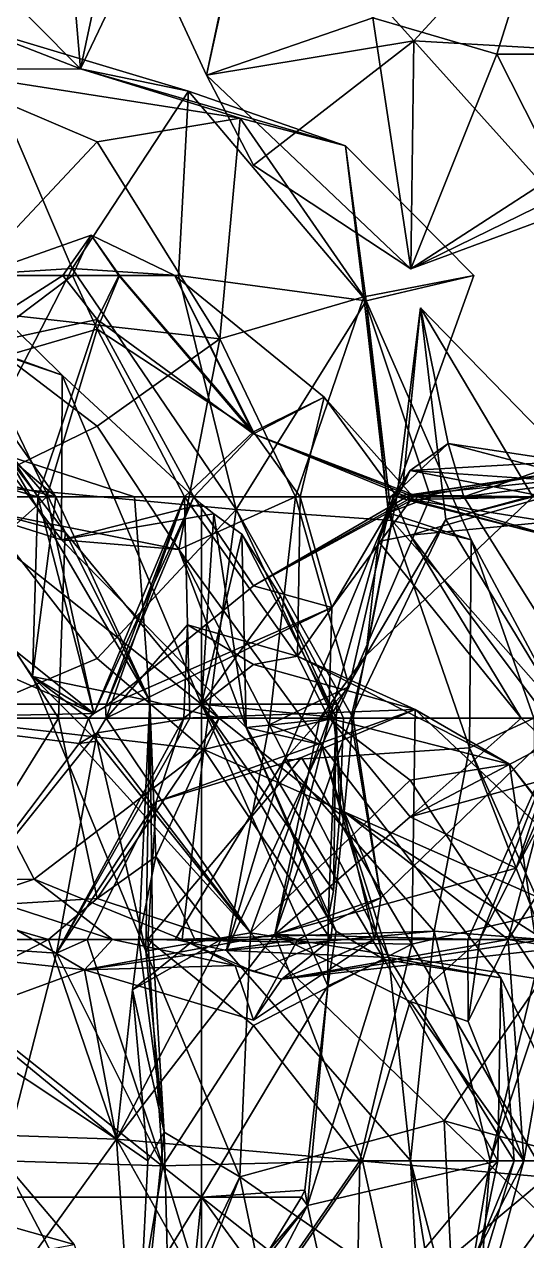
# Model space of a CAD drawing. Extents: x 290034 to 295698, y 4553723 to 4561693.
# Drawn here: x 293555.8 to 293596.2, y 4558472.9 to 4558570.8 of the extents above; entities that cross this region are included whole.
import ezdxf

# ---------------------------------------------------------------- set-up
doc = ezdxf.new("R2010")
doc.units = 0
doc.layers.add('Au_ppm_Pref_-_0_2', color=7, linetype='CONTINUOUS')

msp = doc.modelspace()

# ---------------------------------------------------------------- linework, layer by layer
at = {"layer": 'Au_ppm_Pref_-_0_2'}
for points in [[(293536.363, 4558586.257, 1900.649), (293551.201, 4558570.71, 1899.086), (293558.281, 4558590.446, 1901.675)], [(293560.264, 4558567.196, 1905.918), (293558.281, 4558590.446, 1901.675), (293551.201, 4558570.71, 1899.086)], [(293570.894, 4558589.487, 1907.194), (293558.281, 4558590.446, 1901.675), (293560.264, 4558567.196, 1905.918)], [(293560.264, 4558567.196, 1905.918), (293563.865, 4558584.087, 1912.298), (293570.894, 4558589.487, 1907.194)], [(293547.214, 4558588.122, 1916.916), (293563.865, 4558584.087, 1912.298), (293547.921, 4558567.183, 1911.553)], [(293570.421, 4558566.701, 1888.649), (293574.77, 4558586.607, 1884.065), (293561.449, 4558586.057, 1888.641)], [(293574.049, 4558583.941, 1895.537), (293570.421, 4558566.701, 1888.649), (293561.449, 4558586.057, 1888.641)], [(293574.77, 4558586.607, 1884.065), (293570.421, 4558566.701, 1888.649), (293583.787, 4558571.307, 1885.164)], [(293601.305, 4558584.949, 1894.983), (293587.081, 4558569.462, 1892.985), (293574.049, 4558583.941, 1895.537)], [(293587.081, 4558569.462, 1892.985), (293601.305, 4558584.949, 1894.983), (293605.707, 4558568.379, 1891.677)], [(293563.865, 4558584.087, 1912.298), (293549.005, 4558578.564, 1909.068), (293547.921, 4558567.183, 1911.553)], [(293549.005, 4558578.564, 1909.068), (293563.865, 4558584.087, 1912.298), (293560.264, 4558567.196, 1905.918)], [(293587.081, 4558569.462, 1892.985), (293570.421, 4558566.701, 1888.649), (293574.049, 4558583.941, 1895.537)], [(293598.657, 4558583.935, 1883.871), (293583.787, 4558571.307, 1885.164), (293593.78, 4558568.379, 1886.055)], [(293598.657, 4558583.935, 1883.871), (293593.78, 4558568.379, 1886.055), (293604.021, 4558568.379, 1886.528)], [(293547.921, 4558567.183, 1911.553), (293549.005, 4558578.564, 1909.068), (293560.264, 4558567.196, 1905.918)], [(293586.86, 4558551.115, 1888.705), (293583.787, 4558571.307, 1885.164), (293570.421, 4558566.701, 1888.649)], [(293586.86, 4558551.115, 1888.705), (293593.78, 4558568.379, 1886.055), (293583.787, 4558571.307, 1885.164)], [(293551.201, 4558570.71, 1899.086), (293544.968, 4558550.216, 1894.287), (293559.606, 4558551.125, 1897.947)], [(293560.264, 4558567.196, 1905.918), (293551.201, 4558570.71, 1899.086), (293568.96, 4558565.421, 1900.984)], [(293568.96, 4558565.421, 1900.984), (293551.201, 4558570.71, 1899.086), (293559.606, 4558551.125, 1897.947)], [(293587.081, 4558569.462, 1892.985), (293574.204, 4558559.459, 1891.679), (293570.421, 4558566.701, 1888.649)], [(293587.081, 4558569.462, 1892.985), (293586.86, 4558551.115, 1888.705), (293574.204, 4558559.459, 1891.679)], [(293587.081, 4558569.462, 1892.985), (293599.402, 4558555.743, 1892.917), (293586.86, 4558551.115, 1888.705)], [(293587.081, 4558569.462, 1892.985), (293605.707, 4558568.379, 1891.677), (293599.402, 4558555.743, 1892.917)], [(293586.86, 4558551.115, 1888.705), (293599.402, 4558557.248, 1884.995), (293593.78, 4558568.379, 1886.055)], [(293599.402, 4558557.248, 1884.995), (293604.021, 4558568.379, 1886.528), (293593.78, 4558568.379, 1886.055)], [(293573.128, 4558563.239, 1911.256), (293547.921, 4558567.183, 1911.553), (293560.264, 4558567.196, 1905.918)], [(293573.128, 4558563.239, 1911.256), (293561.605, 4558561.337, 1916.055), (293547.921, 4558567.183, 1911.553)], [(293547.921, 4558567.183, 1911.553), (293561.605, 4558561.337, 1916.055), (293549.087, 4558548.005, 1918.045)], [(293573.128, 4558563.239, 1911.256), (293560.264, 4558567.196, 1905.918), (293581.594, 4558561.012, 1906.523)], [(293560.264, 4558567.196, 1905.918), (293568.96, 4558565.421, 1900.984), (293581.594, 4558561.012, 1906.523)], [(293574.204, 4558559.459, 1891.679), (293586.86, 4558551.115, 1888.705), (293570.421, 4558566.701, 1888.649)], [(293568.96, 4558565.421, 1900.984), (293559.606, 4558551.125, 1897.947), (293568.16, 4558550.561, 1897.494)], [(293583.246, 4558548.542, 1900.831), (293568.96, 4558565.421, 1900.984), (293568.16, 4558550.561, 1897.494)], [(293581.594, 4558561.012, 1906.523), (293568.96, 4558565.421, 1900.984), (293583.246, 4558548.542, 1900.831)], [(293573.128, 4558563.239, 1911.256), (293571.483, 4558545.466, 1917.14), (293561.605, 4558561.337, 1916.055)], [(293573.128, 4558563.239, 1911.256), (293583.081, 4558548.839, 1911.801), (293571.483, 4558545.466, 1917.14)], [(293573.128, 4558563.239, 1911.256), (293581.594, 4558561.012, 1906.523), (293583.081, 4558548.839, 1911.801)], [(293561.605, 4558561.337, 1916.055), (293571.483, 4558545.466, 1917.14), (293549.087, 4558548.005, 1918.045)], [(293586.86, 4558551.115, 1888.705), (293599.402, 4558555.743, 1892.917), (293603.837, 4558562.107, 1888.705)], [(293586.86, 4558551.115, 1888.705), (293603.837, 4558562.107, 1888.705), (293599.402, 4558557.248, 1884.995)], [(293581.594, 4558561.012, 1906.523), (293591.916, 4558550.561, 1906.523), (293583.081, 4558548.839, 1911.801)], [(293591.916, 4558550.561, 1906.523), (293581.594, 4558561.012, 1906.523), (293583.246, 4558548.542, 1900.831)], [(293520, 4558555.745, 1935.267), (293553.235, 4558547.999, 1934.761), (293558.788, 4558542.539, 1935.059)], [(293558.788, 4558542.539, 1935.059), (293570, 4558516.06, 1937.079), (293520, 4558555.745, 1935.267)], [(293570, 4558516.06, 1937.079), (293520, 4558516.06, 1932.731), (293520, 4558555.745, 1935.267)], [(293551.923, 4558550.561, 1864.948), (293561.144, 4558553.822, 1864.908), (293558.866, 4558550.561, 1866.239)], [(293551.923, 4558550.561, 1864.948), (293559.629, 4558550.561, 1864.016), (293561.144, 4558553.822, 1864.908)], [(293563.35, 4558550.561, 1865.771), (293558.866, 4558550.561, 1866.239), (293561.144, 4558553.822, 1864.908)], [(293561.144, 4558553.822, 1864.908), (293559.629, 4558550.561, 1864.016), (293563.415, 4558550.561, 1864.095)], [(293563.35, 4558550.561, 1865.771), (293561.144, 4558553.822, 1864.908), (293567.871, 4558550.561, 1864.948)], [(293567.871, 4558550.561, 1864.948), (293561.144, 4558553.822, 1864.908), (293563.415, 4558550.561, 1864.095)], [(293550.67, 4558533.8, 1900.58), (293559.606, 4558551.125, 1897.947), (293544.968, 4558550.216, 1894.287)], [(293546.726, 4558533.233, 1888.858), (293549.087, 4558550.658, 1882.82), (293559.04, 4558529.903, 1882.766)], [(293551.923, 4558550.561, 1864.948), (293558.866, 4558550.561, 1866.239), (293549.005, 4558544.277, 1868.793)], [(293551.923, 4558550.561, 1864.948), (293549.005, 4558542.568, 1861.673), (293559.629, 4558550.561, 1864.016)], [(293561.605, 4558547.015, 1866.13), (293549.005, 4558544.277, 1868.793), (293558.866, 4558550.561, 1866.239)], [(293561.605, 4558546.248, 1863.51), (293559.629, 4558550.561, 1864.016), (293549.005, 4558542.568, 1861.673)], [(293549.087, 4558550.658, 1882.82), (293554.342, 4558536.09, 1878.227), (293559.04, 4558529.903, 1882.766)], [(293572.81, 4558531.735, 1899.264), (293559.606, 4558551.125, 1897.947), (293550.67, 4558533.8, 1900.58)], [(293561.605, 4558547.015, 1866.13), (293558.866, 4558550.561, 1866.239), (293563.35, 4558550.561, 1865.771)], [(293559.606, 4558551.125, 1897.947), (293572.81, 4558531.735, 1899.264), (293568.16, 4558550.561, 1897.494)], [(293563.415, 4558550.561, 1864.095), (293559.629, 4558550.561, 1864.016), (293561.605, 4558546.248, 1863.51)], [(293561.605, 4558547.015, 1866.13), (293563.35, 4558550.561, 1865.771), (293574.204, 4558537.823, 1866.641)], [(293574.204, 4558537.979, 1863.203), (293563.415, 4558550.561, 1864.095), (293561.605, 4558546.248, 1863.51)], [(293574.204, 4558537.823, 1866.641), (293563.35, 4558550.561, 1865.771), (293567.871, 4558550.561, 1864.948)], [(293567.871, 4558550.561, 1864.948), (293563.415, 4558550.561, 1864.095), (293574.204, 4558537.979, 1863.203)], [(293574.204, 4558537.823, 1866.641), (293567.871, 4558550.561, 1864.948), (293579.885, 4558540.777, 1864.948)], [(293567.871, 4558550.561, 1864.948), (293574.204, 4558537.979, 1863.203), (293579.885, 4558540.777, 1864.948)], [(293583.246, 4558548.542, 1900.831), (293568.16, 4558550.561, 1897.494), (293572.81, 4558531.735, 1899.264)], [(293591.916, 4558550.561, 1906.523), (293585.067, 4558531.467, 1906.055), (293583.081, 4558548.839, 1911.801)], [(293585.067, 4558531.467, 1906.055), (293591.916, 4558550.561, 1906.523), (293583.246, 4558548.542, 1900.831)], [(293558.295, 4558532.743, 1872.447), (293546.823, 4558549.126, 1871.675), (293543.852, 4558536.412, 1870.887)], [(293554.342, 4558536.09, 1878.227), (293546.823, 4558549.126, 1871.675), (293558.295, 4558532.743, 1872.447)], [(293577.58, 4558532.743, 1916.974), (293571.483, 4558545.466, 1917.14), (293583.081, 4558548.839, 1911.801)], [(293583.246, 4558548.542, 1900.831), (293572.81, 4558531.735, 1899.264), (293585.318, 4558530.835, 1895.98)], [(293577.58, 4558532.743, 1916.974), (293583.081, 4558548.839, 1911.801), (293588.43, 4558532.743, 1912.463)], [(293583.081, 4558548.839, 1911.801), (293585.067, 4558531.467, 1906.055), (293588.43, 4558532.743, 1912.463)], [(293583.246, 4558548.542, 1900.831), (293591.703, 4558529.29, 1900.584), (293585.067, 4558531.467, 1906.055)], [(293583.246, 4558548.542, 1900.831), (293585.318, 4558530.835, 1895.98), (293591.703, 4558529.29, 1900.584)], [(293553.235, 4558547.999, 1934.761), (293545.123, 4558547.458, 1931.398), (293558.788, 4558542.539, 1935.059)], [(293549.087, 4558548.005, 1918.045), (293561.605, 4558538.443, 1920.302), (293549.089, 4558532.321, 1924.284)], [(293549.087, 4558548.005, 1918.045), (293571.483, 4558545.466, 1917.14), (293561.605, 4558538.443, 1920.302)], [(293596.677, 4558532.743, 1888.705), (293585.726, 4558532.743, 1883.274), (293587.617, 4558547.97, 1888.226)], [(293585.726, 4558532.743, 1883.274), (293586.209, 4558533.583, 1882.766), (293587.617, 4558547.97, 1888.226)], [(293587.617, 4558547.97, 1888.226), (293586.209, 4558533.583, 1882.766), (293589.847, 4558537.048, 1882.766)], [(293589.667, 4558530.926, 1892.689), (293587.617, 4558547.97, 1888.226), (293601.133, 4558534.06, 1888.736)], [(293589.667, 4558530.926, 1892.689), (293596.677, 4558532.743, 1888.705), (293587.617, 4558547.97, 1888.226)], [(293589.847, 4558537.048, 1882.766), (293601.133, 4558534.06, 1888.736), (293587.617, 4558547.97, 1888.226)], [(293545.123, 4558547.458, 1931.398), (293558.747, 4558529.295, 1930.491), (293558.788, 4558542.539, 1935.059)], [(293549.089, 4558532.321, 1924.284), (293558.747, 4558529.295, 1930.491), (293545.123, 4558547.458, 1931.398)], [(293561.605, 4558547.015, 1866.13), (293556.835, 4558532.743, 1868.639), (293549.005, 4558544.277, 1868.793)], [(293561.605, 4558547.015, 1866.13), (293569.4, 4558532.743, 1867.213), (293556.835, 4558532.743, 1868.639)], [(293561.605, 4558547.015, 1866.13), (293574.204, 4558537.823, 1866.641), (293569.4, 4558532.743, 1867.213)], [(293561.605, 4558546.248, 1863.51), (293549.005, 4558542.568, 1861.673), (293557.553, 4558532.743, 1860.918)], [(293568.635, 4558532.743, 1862.323), (293561.605, 4558546.248, 1863.51), (293557.553, 4558532.743, 1860.918)], [(293574.204, 4558537.979, 1863.203), (293561.605, 4558546.248, 1863.51), (293568.635, 4558532.743, 1862.323)], [(293571.483, 4558545.466, 1917.14), (293568.191, 4558528.509, 1922.918), (293561.605, 4558538.443, 1920.302)], [(293577.58, 4558532.743, 1916.974), (293568.191, 4558528.509, 1922.918), (293571.483, 4558545.466, 1917.14)], [(293556.835, 4558532.743, 1868.639), (293543.852, 4558536.412, 1870.887), (293549.005, 4558544.277, 1868.793)], [(293549.005, 4558542.568, 1861.673), (293540.772, 4558532.743, 1861.067), (293557.553, 4558532.743, 1860.918)], [(293558.747, 4558529.295, 1930.491), (293570, 4558532.159, 1935.601), (293558.788, 4558542.539, 1935.059)], [(293570, 4558532.159, 1935.601), (293570, 4558516.06, 1937.079), (293558.788, 4558542.539, 1935.059)], [(293586.803, 4558533.008, 1870.799), (293574.204, 4558537.823, 1866.641), (293579.885, 4558540.777, 1864.948)], [(293579.885, 4558540.777, 1864.948), (293574.204, 4558537.979, 1863.203), (293577.941, 4558532.743, 1863.186)], [(293585.76, 4558532.743, 1864.948), (293579.885, 4558540.777, 1864.948), (293577.941, 4558532.743, 1863.186)], [(293585.76, 4558532.743, 1864.948), (293586.803, 4558533.008, 1870.799), (293579.885, 4558540.777, 1864.948)], [(293568.191, 4558528.509, 1922.918), (293549.089, 4558532.321, 1924.284), (293561.605, 4558538.443, 1920.302)], [(293574.204, 4558537.979, 1863.203), (293568.635, 4558532.743, 1862.323), (293577.941, 4558532.743, 1863.186)], [(293586.521, 4558532.743, 1870.887), (293569.4, 4558532.743, 1867.213), (293574.204, 4558537.823, 1866.641)], [(293586.803, 4558533.008, 1870.799), (293586.711, 4558532.873, 1870.887), (293574.204, 4558537.823, 1866.641)], [(293586.521, 4558532.743, 1870.887), (293574.204, 4558537.823, 1866.641), (293586.711, 4558532.873, 1870.887)], [(293589.847, 4558537.048, 1882.766), (293586.209, 4558533.583, 1882.766), (293586.803, 4558534.861, 1882.06)], [(293599.402, 4558535.602, 1877.78), (293589.847, 4558537.048, 1882.766), (293586.803, 4558534.861, 1882.06)], [(293591.119, 4558532.743, 1882.766), (293601.133, 4558534.06, 1888.736), (293589.847, 4558537.048, 1882.766)], [(293599.402, 4558535.602, 1877.78), (293591.119, 4558532.743, 1882.766), (293589.847, 4558537.048, 1882.766)], [(293558.295, 4558532.743, 1872.447), (293543.852, 4558536.412, 1870.887), (293556.417, 4558518.294, 1870.887)], [(293543.852, 4558536.412, 1870.887), (293556.835, 4558532.743, 1868.639), (293556.417, 4558518.294, 1870.887)], [(293559.04, 4558529.903, 1882.766), (293554.342, 4558536.09, 1878.227), (293565.845, 4558516.33, 1876.65)], [(293554.342, 4558536.09, 1878.227), (293564.609, 4558532.743, 1876.827), (293565.845, 4558516.33, 1876.65)], [(293564.609, 4558532.743, 1876.827), (293554.342, 4558536.09, 1878.227), (293558.295, 4558532.743, 1872.447)], [(293597.68, 4558532.743, 1876.827), (293586.803, 4558534.861, 1882.06), (293585.43, 4558532.743, 1882.119)], [(293586.209, 4558533.583, 1882.766), (293585.43, 4558532.743, 1882.119), (293586.803, 4558534.861, 1882.06)], [(293599.402, 4558535.602, 1877.78), (293586.803, 4558534.861, 1882.06), (293598.459, 4558534.077, 1876.827)], [(293597.68, 4558532.743, 1876.827), (293598.459, 4558534.077, 1876.827), (293586.803, 4558534.861, 1882.06)], [(293599.402, 4558535.602, 1877.78), (293600.792, 4558532.743, 1877.482), (293591.119, 4558532.743, 1882.766)], [(293586.803, 4558532.871, 1870.93), (293586.95, 4558532.951, 1870.887), (293599.402, 4558534.816, 1876.136)], [(293586.803, 4558532.871, 1870.93), (293599.402, 4558534.816, 1876.136), (293598.459, 4558534.077, 1876.827)], [(293586.803, 4558532.871, 1870.93), (293598.459, 4558534.077, 1876.827), (293597.68, 4558532.743, 1876.827)], [(293587.421, 4558532.743, 1870.887), (293599.402, 4558534.816, 1876.136), (293586.95, 4558532.951, 1870.887)], [(293587.421, 4558532.743, 1870.887), (293602.163, 4558532.743, 1875.525), (293599.402, 4558534.816, 1876.136)], [(293599.381, 4558514.929, 1894.638), (293589.667, 4558530.926, 1892.689), (293601.133, 4558534.06, 1888.736)], [(293600.94, 4558517.099, 1882.766), (293601.133, 4558534.06, 1888.736), (293591.119, 4558532.743, 1882.766)], [(293536.855, 4558514.925, 1888.705), (293546.726, 4558533.233, 1888.858), (293558.498, 4558514.925, 1887.241)], [(293558.498, 4558514.925, 1887.241), (293546.726, 4558533.233, 1888.858), (293559.04, 4558529.903, 1882.766)], [(293549.876, 4558514.781, 1907.304), (293561.605, 4558519.735, 1902.187), (293550.67, 4558533.8, 1900.58)], [(293550.67, 4558533.8, 1900.58), (293561.605, 4558519.735, 1902.187), (293572.81, 4558531.735, 1899.264)], [(293585.726, 4558532.743, 1883.274), (293585.219, 4558532.743, 1882.766), (293586.209, 4558533.583, 1882.766)], [(293585.219, 4558532.743, 1882.766), (293585.43, 4558532.743, 1882.119), (293586.209, 4558533.583, 1882.766)], [(293585.76, 4558532.743, 1864.948), (293586.996, 4558532.743, 1870.796), (293586.803, 4558533.008, 1870.799)], [(293586.95, 4558532.951, 1870.887), (293586.711, 4558532.873, 1870.887), (293586.803, 4558533.008, 1870.799)], [(293586.711, 4558532.873, 1870.887), (293586.95, 4558532.951, 1870.887), (293586.803, 4558532.871, 1870.93)], [(293586.996, 4558532.743, 1870.796), (293586.95, 4558532.951, 1870.887), (293586.803, 4558533.008, 1870.799)], [(293586.996, 4558532.743, 1870.796), (293587.421, 4558532.743, 1870.887), (293586.95, 4558532.951, 1870.887)], [(293557.553, 4558532.743, 1860.918), (293540.772, 4558532.743, 1861.067), (293549.005, 4558525.167, 1862.423)], [(293561.343, 4558515.295, 1864.948), (293557.553, 4558532.743, 1860.918), (293549.005, 4558525.167, 1862.423)], [(293568.191, 4558528.509, 1922.918), (293558.747, 4558529.295, 1930.491), (293549.089, 4558532.321, 1924.284)], [(293565.845, 4558516.33, 1876.65), (293558.295, 4558532.743, 1872.447), (293556.417, 4558518.294, 1870.887)], [(293556.417, 4558518.294, 1870.887), (293556.835, 4558532.743, 1868.639), (293561.343, 4558515.295, 1864.948)], [(293569.4, 4558532.743, 1867.213), (293561.343, 4558515.295, 1864.948), (293556.835, 4558532.743, 1868.639)], [(293568.635, 4558532.743, 1862.323), (293557.553, 4558532.743, 1860.918), (293561.343, 4558515.295, 1864.948)], [(293558.295, 4558532.743, 1872.447), (293565.845, 4558516.33, 1876.65), (293564.609, 4558532.743, 1876.827)], [(293558.747, 4558529.295, 1930.491), (293571.01, 4558531.374, 1935.702), (293570, 4558532.159, 1935.601)], [(293569.4, 4558532.743, 1867.213), (293562.279, 4558515.878, 1864.948), (293561.343, 4558515.295, 1864.948)], [(293568.635, 4558532.743, 1862.323), (293561.343, 4558515.295, 1864.948), (293562.279, 4558515.878, 1864.948)], [(293574.204, 4558525.572, 1867.338), (293562.279, 4558515.878, 1864.948), (293569.4, 4558532.743, 1867.213)], [(293568.635, 4558532.743, 1862.323), (293562.279, 4558515.878, 1864.948), (293562.331, 4558514.925, 1864.606)], [(293568.635, 4558532.743, 1862.323), (293562.331, 4558514.925, 1864.606), (293568.88, 4558522.455, 1859.009)], [(293577.58, 4558532.743, 1916.974), (293575.465, 4558514.383, 1918.277), (293568.191, 4558528.509, 1922.918)], [(293568.635, 4558532.743, 1862.323), (293568.88, 4558522.455, 1859.009), (293577.736, 4558519.921, 1859.009)], [(293568.635, 4558532.743, 1862.323), (293577.736, 4558519.921, 1859.009), (293577.941, 4558532.743, 1863.186)], [(293586.521, 4558532.743, 1870.887), (293574.204, 4558525.572, 1867.338), (293569.4, 4558532.743, 1867.213)], [(293570, 4558516.06, 1937.079), (293570, 4558532.159, 1935.601), (293571.01, 4558531.374, 1935.702)], [(293586.521, 4558532.743, 1870.887), (293586.649, 4558532.525, 1870.887), (293574.204, 4558525.572, 1867.338)], [(293586.803, 4558532.422, 1870.78), (293574.204, 4558525.572, 1867.338), (293586.649, 4558532.525, 1870.887)], [(293586.803, 4558532.422, 1870.78), (293580.499, 4558523.841, 1864.948), (293574.204, 4558525.572, 1867.338)], [(293577.58, 4558532.743, 1916.974), (293581.901, 4558517.485, 1912.463), (293575.465, 4558514.383, 1918.277)], [(293577.58, 4558532.743, 1916.974), (293588.43, 4558532.743, 1912.463), (293581.901, 4558517.485, 1912.463)], [(293580.499, 4558523.841, 1864.948), (293577.941, 4558532.743, 1863.186), (293577.736, 4558519.921, 1859.009)], [(293585.76, 4558532.743, 1864.948), (293577.941, 4558532.743, 1863.186), (293580.499, 4558523.841, 1864.948)], [(293585.76, 4558532.743, 1864.948), (293580.499, 4558523.841, 1864.948), (293586.803, 4558532.422, 1870.78)], [(293585.067, 4558531.467, 1906.055), (293581.901, 4558517.485, 1912.463), (293588.43, 4558532.743, 1912.463)], [(293589.667, 4558530.926, 1892.689), (293583.239, 4558519.965, 1888.705), (293596.677, 4558532.743, 1888.705)], [(293583.239, 4558519.965, 1888.705), (293584.261, 4558529.148, 1882.766), (293585.726, 4558532.743, 1883.274)], [(293583.239, 4558519.965, 1888.705), (293585.726, 4558532.743, 1883.274), (293596.677, 4558532.743, 1888.705)], [(293586.803, 4558529.651, 1881.735), (293585.43, 4558532.743, 1882.119), (293584.261, 4558529.148, 1882.766)], [(293584.261, 4558529.148, 1882.766), (293585.219, 4558532.743, 1882.766), (293585.726, 4558532.743, 1883.274)], [(293584.261, 4558529.148, 1882.766), (293585.43, 4558532.743, 1882.119), (293585.219, 4558532.743, 1882.766)], [(293586.803, 4558529.651, 1881.735), (293597.68, 4558532.743, 1876.827), (293585.43, 4558532.743, 1882.119)], [(293585.76, 4558532.743, 1864.948), (293586.803, 4558532.422, 1870.78), (293586.996, 4558532.743, 1870.796)], [(293586.521, 4558532.743, 1870.887), (293586.711, 4558532.873, 1870.887), (293586.721, 4558532.743, 1870.926)], [(293586.649, 4558532.525, 1870.887), (293586.521, 4558532.743, 1870.887), (293586.721, 4558532.743, 1870.926)], [(293586.803, 4558532.544, 1870.954), (293586.649, 4558532.525, 1870.887), (293586.721, 4558532.743, 1870.926)], [(293586.803, 4558532.544, 1870.954), (293587.073, 4558532.361, 1870.887), (293586.649, 4558532.525, 1870.887)], [(293586.649, 4558532.525, 1870.887), (293587.073, 4558532.361, 1870.887), (293586.803, 4558532.422, 1870.78)], [(293586.711, 4558532.873, 1870.887), (293586.803, 4558532.871, 1870.93), (293586.721, 4558532.743, 1870.926)], [(293586.803, 4558532.871, 1870.93), (293597.68, 4558532.743, 1876.827), (293586.721, 4558532.743, 1870.926)], [(293586.803, 4558532.544, 1870.954), (293586.721, 4558532.743, 1870.926), (293597.68, 4558532.743, 1876.827)], [(293586.803, 4558529.651, 1881.735), (293597.993, 4558530.75, 1876.827), (293597.68, 4558532.743, 1876.827)], [(293586.803, 4558532.544, 1870.954), (293597.68, 4558532.743, 1876.827), (293597.993, 4558530.75, 1876.827)], [(293586.996, 4558532.743, 1870.796), (293586.803, 4558532.422, 1870.78), (293587.073, 4558532.361, 1870.887)], [(293586.803, 4558532.544, 1870.954), (293597.993, 4558530.75, 1876.827), (293599.402, 4558529.242, 1875.66)], [(293586.803, 4558532.544, 1870.954), (293599.402, 4558529.242, 1875.66), (293587.073, 4558532.361, 1870.887)], [(293586.996, 4558532.743, 1870.796), (293587.073, 4558532.361, 1870.887), (293587.421, 4558532.743, 1870.887)], [(293587.421, 4558532.743, 1870.887), (293587.073, 4558532.361, 1870.887), (293599.402, 4558529.242, 1875.66)], [(293587.421, 4558532.743, 1870.887), (293599.402, 4558529.242, 1875.66), (293602.163, 4558532.743, 1875.525)], [(293600.94, 4558517.099, 1882.766), (293591.119, 4558532.743, 1882.766), (293600.792, 4558532.743, 1877.482)], [(293573.603, 4558514.182, 1930.334), (293571.01, 4558531.374, 1935.702), (293558.747, 4558529.295, 1930.491)], [(293561.605, 4558519.735, 1902.187), (293570.201, 4558512.408, 1905.198), (293572.81, 4558531.735, 1899.264)], [(293570, 4558516.06, 1937.079), (293571.01, 4558531.374, 1935.702), (293573.243, 4558529.745, 1935.914)], [(293580.638, 4558514.925, 1900.584), (293572.81, 4558531.735, 1899.264), (293570.201, 4558512.408, 1905.198)], [(293573.603, 4558514.182, 1930.334), (293573.243, 4558529.745, 1935.914), (293571.01, 4558531.374, 1935.702)], [(293572.81, 4558531.735, 1899.264), (293582.212, 4558514.925, 1898.42), (293585.318, 4558530.835, 1895.98)], [(293580.638, 4558514.925, 1900.584), (293582.212, 4558514.925, 1898.42), (293572.81, 4558531.735, 1899.264)], [(293585.067, 4558531.467, 1906.055), (293576.652, 4558511.541, 1908.805), (293581.901, 4558517.485, 1912.463)], [(293585.067, 4558531.467, 1906.055), (293591.58, 4558512.532, 1905.558), (293576.652, 4558511.541, 1908.805)], [(293583.239, 4558519.965, 1888.705), (293589.667, 4558530.926, 1892.689), (293582.032, 4558514.925, 1890.954)], [(293599.381, 4558514.929, 1894.638), (293582.032, 4558514.925, 1890.954), (293589.667, 4558530.926, 1892.689)], [(293591.703, 4558529.29, 1900.584), (293591.58, 4558512.532, 1905.558), (293585.067, 4558531.467, 1906.055)], [(293585.318, 4558530.835, 1895.98), (293582.212, 4558514.925, 1898.42), (293599.381, 4558514.929, 1894.638)], [(293591.703, 4558529.29, 1900.584), (293585.318, 4558530.835, 1895.98), (293599.381, 4558514.929, 1894.638)], [(293597.993, 4558530.75, 1876.827), (293586.803, 4558529.651, 1881.735), (293597.843, 4558514.925, 1882.031)], [(293558.498, 4558514.925, 1887.241), (293559.04, 4558529.903, 1882.766), (293571.42, 4558514.925, 1882.766)], [(293573.603, 4558514.182, 1930.334), (293558.747, 4558529.295, 1930.491), (293568.191, 4558528.509, 1922.918)], [(293571.42, 4558514.925, 1882.766), (293559.04, 4558529.903, 1882.766), (293565.845, 4558516.33, 1876.65)], [(293570, 4558516.06, 1937.079), (293573.243, 4558529.745, 1935.914), (293576.369, 4558524.756, 1936.46)], [(293576.369, 4558524.756, 1936.46), (293573.243, 4558529.745, 1935.914), (293580.831, 4558514.925, 1936.22)], [(293573.243, 4558529.745, 1935.914), (293573.603, 4558514.182, 1930.334), (293580.831, 4558514.925, 1936.22)], [(293583.239, 4558519.965, 1888.705), (293580.3, 4558514.925, 1885.64), (293584.261, 4558529.148, 1882.766)], [(293580.3, 4558514.925, 1885.64), (293595.741, 4558514.925, 1882.766), (293584.261, 4558529.148, 1882.766)], [(293586.803, 4558529.651, 1881.735), (293584.261, 4558529.148, 1882.766), (293595.741, 4558514.925, 1882.766)], [(293586.803, 4558529.651, 1881.735), (293595.741, 4558514.925, 1882.766), (293597.843, 4558514.925, 1882.031)], [(293591.703, 4558529.29, 1900.584), (293596.748, 4558514.925, 1900.584), (293591.58, 4558512.532, 1905.558)], [(293596.748, 4558514.925, 1900.584), (293591.703, 4558529.29, 1900.584), (293599.381, 4558514.929, 1894.638)], [(293573.603, 4558514.182, 1930.334), (293568.191, 4558528.509, 1922.918), (293579.672, 4558512.773, 1924.341)], [(293568.191, 4558528.509, 1922.918), (293575.465, 4558514.383, 1918.277), (293579.672, 4558512.773, 1924.341)], [(293561.343, 4558515.295, 1864.948), (293549.005, 4558525.167, 1862.423), (293542.559, 4558523.627, 1864.948)], [(293574.204, 4558525.572, 1867.338), (293580.499, 4558523.841, 1864.948), (293562.279, 4558515.878, 1864.948)], [(293580.927, 4558516.06, 1937.387), (293570, 4558516.06, 1937.079), (293576.369, 4558524.756, 1936.46)], [(293576.369, 4558524.756, 1936.46), (293580.831, 4558514.925, 1936.22), (293580.927, 4558516.06, 1937.387)], [(293543.6, 4558514.925, 1870.057), (293561.343, 4558515.295, 1864.948), (293542.559, 4558523.627, 1864.948)], [(293580.499, 4558523.841, 1864.948), (293562.331, 4558514.925, 1864.606), (293562.279, 4558515.878, 1864.948)], [(293580.499, 4558523.841, 1864.948), (293580.25, 4558514.925, 1861.859), (293562.331, 4558514.925, 1864.606)], [(293580.499, 4558523.841, 1864.948), (293577.736, 4558519.921, 1859.009), (293580.25, 4558514.925, 1861.859)], [(293562.331, 4558514.925, 1864.606), (293569.059, 4558514.925, 1859.009), (293568.88, 4558522.455, 1859.009)], [(293568.88, 4558522.455, 1859.009), (293569.059, 4558514.925, 1859.009), (293568.59, 4558514.925, 1856.362)], [(293568.88, 4558522.455, 1859.009), (293568.59, 4558514.925, 1856.362), (293574.204, 4558519.239, 1857.571)], [(293577.736, 4558519.921, 1859.009), (293568.88, 4558522.455, 1859.009), (293574.204, 4558519.239, 1857.571)], [(293561.605, 4558519.735, 1902.187), (293549.876, 4558514.781, 1907.304), (293570.201, 4558512.408, 1905.198)], [(293568.59, 4558514.925, 1856.362), (293587.206, 4558515.627, 1853.178), (293574.204, 4558519.239, 1857.571)], [(293574.204, 4558519.239, 1857.571), (293587.206, 4558515.627, 1853.178), (293577.736, 4558519.921, 1859.009)], [(293577.736, 4558519.921, 1859.009), (293587.206, 4558515.627, 1853.178), (293594.797, 4558511.237, 1858.212)], [(293580.25, 4558514.925, 1861.859), (293577.736, 4558519.921, 1859.009), (293594.797, 4558511.237, 1858.212)], [(293579.542, 4558514.925, 1888.705), (293583.239, 4558519.965, 1888.705), (293582.032, 4558514.925, 1890.954)], [(293583.239, 4558519.965, 1888.705), (293579.542, 4558514.925, 1888.705), (293580.3, 4558514.925, 1885.64)], [(293565.845, 4558516.33, 1876.65), (293556.417, 4558518.294, 1870.887), (293565.542, 4558496.172, 1871.153)], [(293556.417, 4558518.294, 1870.887), (293560.922, 4558514.925, 1865.27), (293561.605, 4558513.078, 1865.564)], [(293556.417, 4558518.294, 1870.887), (293561.605, 4558513.078, 1865.564), (293565.542, 4558496.172, 1871.153)], [(293556.417, 4558518.294, 1870.887), (293561.343, 4558515.295, 1864.948), (293560.922, 4558514.925, 1865.27)], [(293572.011, 4558496.228, 1912.708), (293575.465, 4558514.383, 1918.277), (293581.901, 4558517.485, 1912.463)], [(293581.901, 4558517.485, 1912.463), (293576.652, 4558511.541, 1908.805), (293572.011, 4558496.228, 1912.708)], [(293566.329, 4558503.789, 1882.766), (293565.845, 4558516.33, 1876.65), (293564.955, 4558497.107, 1881.187)], [(293564.955, 4558497.107, 1881.187), (293565.845, 4558516.33, 1876.65), (293566.074, 4558497.107, 1876.827)], [(293565.845, 4558516.33, 1876.65), (293565.542, 4558496.172, 1871.153), (293566.074, 4558497.107, 1876.827)], [(293571.42, 4558514.925, 1882.766), (293565.845, 4558516.33, 1876.65), (293566.329, 4558503.789, 1882.766)], [(293520, 4558516.06, 1932.731), (293570, 4558516.06, 1937.079), (293570, 4558476.375, 1932.236)], [(293570, 4558476.375, 1932.236), (293520, 4558476.375, 1928.938), (293520, 4558516.06, 1932.731)], [(293543.6, 4558514.925, 1870.057), (293560.922, 4558514.925, 1865.27), (293561.343, 4558515.295, 1864.948)], [(293587.206, 4558515.627, 1853.178), (293568.59, 4558514.925, 1856.362), (293566.361, 4558508.199, 1853.069)], [(293578.056, 4558511.756, 1848.35), (293587.206, 4558515.627, 1853.178), (293566.361, 4558508.199, 1853.069)], [(293580.212, 4558498.797, 1935.908), (293570, 4558516.06, 1937.079), (293580.627, 4558501.039, 1936.22)], [(293580.627, 4558501.039, 1936.22), (293570, 4558516.06, 1937.079), (293581.148, 4558507.212, 1937.021)], [(293580.164, 4558493.373, 1935.242), (293570, 4558516.06, 1937.079), (293580.212, 4558498.797, 1935.908)], [(293580.164, 4558493.373, 1935.242), (293570, 4558476.375, 1932.236), (293570, 4558516.06, 1937.079)], [(293581.439, 4558514.925, 1937.353), (293581.148, 4558507.212, 1937.021), (293570, 4558516.06, 1937.079)], [(293570, 4558516.06, 1937.079), (293580.927, 4558516.06, 1937.387), (293581.439, 4558514.925, 1937.353)], [(293586.921, 4558496.739, 1846.915), (293587.206, 4558515.627, 1853.178), (293578.056, 4558511.756, 1848.35)], [(293580.927, 4558516.06, 1937.387), (293580.831, 4558514.925, 1936.22), (293581.439, 4558514.925, 1937.353)], [(293587.206, 4558515.627, 1853.178), (293586.921, 4558496.739, 1846.915), (293603.274, 4558500.495, 1851.968)], [(293594.797, 4558511.237, 1858.212), (293587.206, 4558515.627, 1853.178), (293603.274, 4558500.495, 1851.968)], [(293536.855, 4558514.925, 1888.705), (293558.498, 4558514.925, 1887.241), (293549.005, 4558499.635, 1887.863)], [(293538.042, 4558495.769, 1907.211), (293556.546, 4558501.961, 1905.837), (293549.876, 4558514.781, 1907.304)], [(293560.171, 4558512.897, 1864.948), (293560.922, 4558514.925, 1865.27), (293543.6, 4558514.925, 1870.057)], [(293560.171, 4558512.897, 1864.948), (293543.6, 4558514.925, 1870.057), (293547.993, 4558496.721, 1864.019)], [(293561.605, 4558500.412, 1883.868), (293549.005, 4558499.635, 1887.863), (293558.498, 4558514.925, 1887.241)], [(293549.876, 4558514.781, 1907.304), (293556.546, 4558501.961, 1905.837), (293570.201, 4558512.408, 1905.198)], [(293561.605, 4558513.751, 1864.557), (293558.356, 4558496.024, 1857.817), (293569.059, 4558514.925, 1859.009)], [(293568.59, 4558514.925, 1856.362), (293569.059, 4558514.925, 1859.009), (293558.356, 4558496.024, 1857.817)], [(293568.59, 4558514.925, 1856.362), (293558.356, 4558496.024, 1857.817), (293566.361, 4558508.199, 1853.069)], [(293561.605, 4558500.412, 1883.868), (293558.498, 4558514.925, 1887.241), (293571.42, 4558514.925, 1882.766)], [(293560.171, 4558512.897, 1864.948), (293561.605, 4558513.078, 1865.564), (293560.922, 4558514.925, 1865.27)], [(293561.605, 4558500.412, 1883.868), (293571.42, 4558514.925, 1882.766), (293566.329, 4558503.789, 1882.766)], [(293573.952, 4558497.65, 1864.983), (293561.605, 4558513.751, 1864.557), (293562.331, 4558514.925, 1864.606)], [(293561.605, 4558513.751, 1864.557), (293569.059, 4558514.925, 1859.009), (293562.331, 4558514.925, 1864.606)], [(293580.25, 4558514.925, 1861.859), (293573.952, 4558497.65, 1864.983), (293562.331, 4558514.925, 1864.606)], [(293581.483, 4558507.401, 1900.584), (293580.638, 4558514.925, 1900.584), (293570.201, 4558512.408, 1905.198)], [(293585.09, 4558495.654, 1918.791), (293575.465, 4558514.383, 1918.277), (293572.011, 4558496.228, 1912.708)], [(293573.603, 4558514.182, 1930.334), (293580.212, 4558498.797, 1935.908), (293580.831, 4558514.925, 1936.22)], [(293573.952, 4558497.65, 1864.983), (293580.25, 4558514.925, 1861.859), (293586.803, 4558509.952, 1863.29)], [(293585.09, 4558495.654, 1918.791), (293579.672, 4558512.773, 1924.341), (293575.465, 4558514.383, 1918.277)], [(293575.908, 4558497.502, 1889.377), (293579.542, 4558514.925, 1888.705), (293582.032, 4558514.925, 1890.954)], [(293575.908, 4558497.502, 1889.377), (293582.032, 4558514.925, 1890.954), (293584.428, 4558500.466, 1894.645)], [(293579.542, 4558514.925, 1888.705), (293575.908, 4558497.502, 1889.377), (293580.3, 4558514.925, 1885.64)], [(293575.908, 4558497.502, 1889.377), (293586.803, 4558506.974, 1886.055), (293580.3, 4558514.925, 1885.64)], [(293580.212, 4558498.797, 1935.908), (293580.627, 4558501.039, 1936.22), (293580.831, 4558514.925, 1936.22)], [(293586.803, 4558509.952, 1863.29), (293580.25, 4558514.925, 1861.859), (293594.797, 4558511.237, 1858.212)], [(293586.803, 4558506.974, 1886.055), (293595.741, 4558514.925, 1882.766), (293580.3, 4558514.925, 1885.64)], [(293580.831, 4558514.925, 1936.22), (293580.627, 4558501.039, 1936.22), (293581.148, 4558507.212, 1937.021)], [(293580.638, 4558514.925, 1900.584), (293581.483, 4558507.401, 1900.584), (293582.212, 4558514.925, 1898.42)], [(293581.439, 4558514.925, 1937.353), (293580.831, 4558514.925, 1936.22), (293581.148, 4558507.212, 1937.021)], [(293581.483, 4558507.401, 1900.584), (293584.428, 4558500.466, 1894.645), (293582.212, 4558514.925, 1898.42)], [(293584.428, 4558500.466, 1894.645), (293582.032, 4558514.925, 1890.954), (293599.381, 4558514.929, 1894.638)], [(293599.381, 4558514.929, 1894.638), (293582.212, 4558514.925, 1898.42), (293584.428, 4558500.466, 1894.645)], [(293586.803, 4558506.974, 1886.055), (293597.968, 4558512.897, 1882.766), (293595.741, 4558514.925, 1882.766)], [(293594.69, 4558497.107, 1898.363), (293599.381, 4558514.929, 1894.638), (293591.425, 4558497.107, 1894.645)], [(293599.381, 4558514.929, 1894.638), (293592.396, 4558497.107, 1892.008), (293591.425, 4558497.107, 1894.645)], [(293596.748, 4558514.925, 1900.584), (293596.946, 4558500.58, 1900.584), (293591.58, 4558512.532, 1905.558)], [(293599.381, 4558514.929, 1894.638), (293595.33, 4558502.866, 1888.705), (293592.396, 4558497.107, 1892.008)], [(293594.69, 4558497.107, 1898.363), (293596.946, 4558500.58, 1900.584), (293599.381, 4558514.929, 1894.638)], [(293600.605, 4558514.925, 1888.705), (293595.33, 4558502.866, 1888.705), (293599.381, 4558514.929, 1894.638)], [(293600.605, 4558514.925, 1888.705), (293599.402, 4558510.467, 1884.252), (293595.33, 4558502.866, 1888.705)], [(293597.843, 4558514.925, 1882.031), (293595.741, 4558514.925, 1882.766), (293597.968, 4558512.897, 1882.766)], [(293547.993, 4558496.721, 1864.019), (293558.356, 4558496.024, 1857.817), (293561.605, 4558513.751, 1864.557)], [(293547.993, 4558496.721, 1864.019), (293561.605, 4558513.751, 1864.557), (293560.171, 4558512.897, 1864.948)], [(293560.171, 4558512.897, 1864.948), (293561.605, 4558513.751, 1864.557), (293573.952, 4558497.65, 1864.983)], [(293580.212, 4558498.797, 1935.908), (293573.603, 4558514.182, 1930.334), (293580.846, 4558497.782, 1935.842)], [(293580.846, 4558497.782, 1935.842), (293573.603, 4558514.182, 1930.334), (293584.706, 4558495.511, 1930.332)], [(293573.603, 4558514.182, 1930.334), (293579.672, 4558512.773, 1924.341), (293584.706, 4558495.511, 1930.332)], [(293568.467, 4558497.107, 1903.288), (293570.201, 4558512.408, 1905.198), (293556.546, 4558501.961, 1905.837)], [(293560.171, 4558512.897, 1864.948), (293573.952, 4558497.65, 1864.983), (293561.605, 4558513.078, 1865.564)], [(293565.542, 4558496.172, 1871.153), (293561.605, 4558513.078, 1865.564), (293573.952, 4558497.65, 1864.983)], [(293570.201, 4558512.408, 1905.198), (293568.467, 4558497.107, 1903.288), (293580.409, 4558497.107, 1903.509)], [(293581.483, 4558507.401, 1900.584), (293570.201, 4558512.408, 1905.198), (293580.409, 4558497.107, 1903.509)], [(293588.733, 4558497.784, 1908.019), (293576.652, 4558511.541, 1908.805), (293591.58, 4558512.532, 1905.558)], [(293585.09, 4558495.654, 1918.791), (293594.085, 4558494.017, 1924.341), (293579.672, 4558512.773, 1924.341)], [(293584.706, 4558495.511, 1930.332), (293579.672, 4558512.773, 1924.341), (293594.085, 4558494.017, 1924.341)], [(293586.803, 4558506.974, 1886.055), (293599.402, 4558510.467, 1884.252), (293597.968, 4558512.897, 1882.766)], [(293588.733, 4558497.784, 1908.019), (293591.58, 4558512.532, 1905.558), (293597.556, 4558497.107, 1901.454)], [(293591.58, 4558512.532, 1905.558), (293596.946, 4558500.58, 1900.584), (293597.556, 4558497.107, 1901.454)], [(293565.686, 4558497.107, 1849.054), (293586.921, 4558496.739, 1846.915), (293578.056, 4558511.756, 1848.35)], [(293566.361, 4558508.199, 1853.069), (293565.686, 4558497.107, 1849.054), (293578.056, 4558511.756, 1848.35)], [(293572.011, 4558496.228, 1912.708), (293576.652, 4558511.541, 1908.805), (293567.891, 4558497.107, 1909.487)], [(293576.652, 4558511.541, 1908.805), (293588.733, 4558497.784, 1908.019), (293567.891, 4558497.107, 1909.487)], [(293586.803, 4558509.952, 1863.29), (293594.797, 4558511.237, 1858.212), (293597.364, 4558493.888, 1864.139)], [(293586.803, 4558506.974, 1886.055), (293595.33, 4558502.866, 1888.705), (293599.402, 4558510.467, 1884.252)], [(293594.797, 4558511.237, 1858.212), (293607.008, 4558495.318, 1858.173), (293597.364, 4558493.888, 1864.139)], [(293594.797, 4558511.237, 1858.212), (293603.274, 4558500.495, 1851.968), (293607.008, 4558495.318, 1858.173)], [(293586.803, 4558509.952, 1863.29), (293597.364, 4558493.888, 1864.139), (293573.952, 4558497.65, 1864.983)], [(293560.811, 4558497.107, 1853.069), (293566.361, 4558508.199, 1853.069), (293558.356, 4558496.024, 1857.817)], [(293566.361, 4558508.199, 1853.069), (293560.811, 4558497.107, 1853.069), (293565.686, 4558497.107, 1849.054)], [(293575.908, 4558497.502, 1889.377), (293595.33, 4558502.866, 1888.705), (293586.803, 4558506.974, 1886.055)], [(293581.483, 4558507.401, 1900.584), (293580.409, 4558497.107, 1903.509), (293597.556, 4558497.107, 1901.454)], [(293581.483, 4558507.401, 1900.584), (293597.556, 4558497.107, 1901.454), (293596.946, 4558500.58, 1900.584)], [(293581.483, 4558507.401, 1900.584), (293583.924, 4558497.107, 1896.002), (293584.428, 4558500.466, 1894.645)], [(293581.483, 4558507.401, 1900.584), (293596.946, 4558500.58, 1900.584), (293594.69, 4558497.107, 1898.363)], [(293581.483, 4558507.401, 1900.584), (293594.69, 4558497.107, 1898.363), (293583.924, 4558497.107, 1896.002)], [(293571.597, 4558497.107, 1887.477), (293561.605, 4558500.412, 1883.868), (293566.329, 4558503.789, 1882.766)], [(293566.329, 4558503.789, 1882.766), (293564.955, 4558497.107, 1881.187), (293569.463, 4558497.107, 1882.766)], [(293571.597, 4558497.107, 1887.477), (293566.329, 4558503.789, 1882.766), (293569.463, 4558497.107, 1882.766)], [(293592.396, 4558497.107, 1892.008), (293595.33, 4558502.866, 1888.705), (293575.908, 4558497.502, 1889.377)], [(293538.042, 4558495.769, 1907.211), (293548.393, 4558501.816, 1901.266), (293556.546, 4558501.961, 1905.837)], [(293548.393, 4558501.816, 1901.266), (293538.348, 4558497.107, 1894.645), (293560.607, 4558494.676, 1895.192)], [(293556.546, 4558501.961, 1905.837), (293548.393, 4558501.816, 1901.266), (293562.846, 4558497.107, 1900.584)], [(293562.846, 4558497.107, 1900.584), (293548.393, 4558501.816, 1901.266), (293560.607, 4558494.676, 1895.192)], [(293556.546, 4558501.961, 1905.837), (293562.846, 4558497.107, 1900.584), (293568.467, 4558497.107, 1903.288)], [(293549.005, 4558499.635, 1887.863), (293557.69, 4558497.107, 1884.611), (293542.846, 4558497.107, 1885.802)], [(293561.605, 4558500.412, 1883.868), (293557.69, 4558497.107, 1884.611), (293549.005, 4558499.635, 1887.863)], [(293571.597, 4558497.107, 1887.477), (293557.69, 4558497.107, 1884.611), (293561.605, 4558500.412, 1883.868)], [(293577.77, 4558497.107, 1894.645), (293575.908, 4558497.502, 1889.377), (293584.428, 4558500.466, 1894.645)], [(293577.77, 4558497.107, 1894.645), (293584.428, 4558500.466, 1894.645), (293583.924, 4558497.107, 1896.002)], [(293597.767, 4558477.977, 1847.879), (293603.274, 4558500.495, 1851.968), (293586.921, 4558496.739, 1846.915)], [(293580.164, 4558493.373, 1935.242), (293580.212, 4558498.797, 1935.908), (293580.846, 4558497.782, 1935.842)], [(293573.103, 4558477.996, 1870.309), (293565.542, 4558496.172, 1871.153), (293573.952, 4558497.65, 1864.983)], [(293588.733, 4558497.784, 1908.019), (293572.011, 4558496.228, 1912.708), (293567.891, 4558497.107, 1909.487)], [(293586.825, 4558479.319, 1912.471), (293572.011, 4558496.228, 1912.708), (293588.733, 4558497.784, 1908.019)], [(293573.103, 4558477.996, 1870.309), (293573.952, 4558497.65, 1864.983), (293589.538, 4558482.506, 1867.31)], [(293589.538, 4558482.506, 1867.31), (293573.952, 4558497.65, 1864.983), (293597.364, 4558493.888, 1864.139)], [(293584.706, 4558495.511, 1930.332), (293580.164, 4558493.373, 1935.242), (293580.846, 4558497.782, 1935.842)], [(293593.234, 4558479.289, 1905.438), (293586.825, 4558479.319, 1912.471), (293588.733, 4558497.784, 1908.019)], [(293593.234, 4558479.289, 1905.438), (293588.733, 4558497.784, 1908.019), (293597.556, 4558497.107, 1901.454)], [(293538.348, 4558497.107, 1894.645), (293549.005, 4558490.429, 1890.931), (293560.607, 4558494.676, 1895.192)], [(293557.69, 4558497.107, 1884.611), (293549.005, 4558492.662, 1887.223), (293542.846, 4558497.107, 1885.802)], [(293547.993, 4558496.721, 1864.019), (293554.055, 4558479.289, 1860.461), (293558.356, 4558496.024, 1857.817)], [(293563.17, 4558481.026, 1888.795), (293549.005, 4558492.662, 1887.223), (293557.69, 4558497.107, 1884.611)], [(293571.597, 4558497.107, 1887.477), (293563.17, 4558481.026, 1888.795), (293557.69, 4558497.107, 1884.611)], [(293566.897, 4558478.892, 1853.315), (293560.811, 4558497.107, 1853.069), (293558.356, 4558496.024, 1857.817)], [(293560.607, 4558494.676, 1895.192), (293563.17, 4558481.026, 1888.795), (293575.908, 4558497.502, 1889.377)], [(293577.77, 4558497.107, 1894.645), (293560.607, 4558494.676, 1895.192), (293575.908, 4558497.502, 1889.377)], [(293572.73, 4558495.023, 1900.584), (293562.846, 4558497.107, 1900.584), (293560.607, 4558494.676, 1895.192)], [(293577.77, 4558497.107, 1894.645), (293574.204, 4558490.61, 1898.418), (293560.607, 4558494.676, 1895.192)], [(293566.897, 4558478.892, 1853.315), (293565.686, 4558497.107, 1849.054), (293560.811, 4558497.107, 1853.069)], [(293568.467, 4558497.107, 1903.288), (293562.846, 4558497.107, 1900.584), (293572.73, 4558495.023, 1900.584)], [(293582.969, 4558479.289, 1890.513), (293575.908, 4558497.502, 1889.377), (293563.17, 4558481.026, 1888.795)], [(293571.597, 4558497.107, 1887.477), (293564.464, 4558493.063, 1882.766), (293563.17, 4558481.026, 1888.795)], [(293571.597, 4558497.107, 1887.477), (293569.463, 4558497.107, 1882.766), (293564.464, 4558493.063, 1882.766)], [(293564.464, 4558493.063, 1882.766), (293564.955, 4558497.107, 1881.187), (293567.008, 4558481.608, 1877.503)], [(293564.464, 4558493.063, 1882.766), (293569.463, 4558497.107, 1882.766), (293564.955, 4558497.107, 1881.187)], [(293564.955, 4558497.107, 1881.187), (293566.074, 4558497.107, 1876.827), (293567.008, 4558481.608, 1877.503)], [(293566.074, 4558497.107, 1876.827), (293565.542, 4558496.172, 1871.153), (293567.008, 4558481.608, 1877.503)], [(293574.204, 4558490.176, 1850.759), (293565.686, 4558497.107, 1849.054), (293566.897, 4558478.892, 1853.315)], [(293574.204, 4558490.176, 1850.759), (293586.921, 4558496.739, 1846.915), (293565.686, 4558497.107, 1849.054)], [(293580.409, 4558497.107, 1903.509), (293568.467, 4558497.107, 1903.288), (293574.204, 4558494.545, 1901.438)], [(293568.467, 4558497.107, 1903.288), (293572.73, 4558495.023, 1900.584), (293574.204, 4558494.545, 1901.438)], [(293580.409, 4558497.107, 1903.509), (293574.204, 4558494.545, 1901.438), (293576.465, 4558493.91, 1900.584)], [(293577.77, 4558497.107, 1894.645), (293583.924, 4558497.107, 1896.002), (293574.204, 4558490.61, 1898.418)], [(293576.465, 4558493.91, 1900.584), (293574.204, 4558490.61, 1898.418), (293583.924, 4558497.107, 1896.002)], [(293586.921, 4558496.739, 1846.915), (293574.204, 4558490.176, 1850.759), (293582.742, 4558479.289, 1851.155)], [(293582.969, 4558479.289, 1890.513), (293586.803, 4558492.12, 1892.982), (293575.908, 4558497.502, 1889.377)], [(293586.803, 4558492.12, 1892.982), (293592.396, 4558497.107, 1892.008), (293575.908, 4558497.502, 1889.377)], [(293597.556, 4558497.107, 1901.454), (293580.409, 4558497.107, 1903.509), (293576.465, 4558493.91, 1900.584)], [(293597.556, 4558497.107, 1901.454), (293576.465, 4558493.91, 1900.584), (293598.933, 4558496.443, 1900.584)], [(293576.465, 4558493.91, 1900.584), (293583.924, 4558497.107, 1896.002), (293594.69, 4558497.107, 1898.363)], [(293576.465, 4558493.91, 1900.584), (293594.69, 4558497.107, 1898.363), (293598.933, 4558496.443, 1900.584)], [(293582.742, 4558479.289, 1851.155), (293597.767, 4558477.977, 1847.879), (293586.921, 4558496.739, 1846.915)], [(293586.803, 4558492.12, 1892.982), (293591.459, 4558490.522, 1894.645), (293592.396, 4558497.107, 1892.008)], [(293594.69, 4558497.107, 1898.363), (293591.425, 4558497.107, 1894.645), (293591.459, 4558490.522, 1894.645)], [(293591.459, 4558490.522, 1894.645), (293591.425, 4558497.107, 1894.645), (293592.396, 4558497.107, 1892.008)], [(293594.69, 4558497.107, 1898.363), (293591.459, 4558490.522, 1894.645), (293595.943, 4558479.289, 1894.94)], [(293593.234, 4558479.289, 1905.438), (293597.556, 4558497.107, 1901.454), (293598.933, 4558496.443, 1900.584)], [(293594.69, 4558497.107, 1898.363), (293595.943, 4558479.289, 1894.94), (293598.933, 4558496.443, 1900.584)], [(293554.055, 4558479.289, 1860.461), (293566.897, 4558478.892, 1853.315), (293558.356, 4558496.024, 1857.817)], [(293567.008, 4558481.608, 1877.503), (293565.542, 4558496.172, 1871.153), (293573.103, 4558477.996, 1870.309)], [(293585.09, 4558495.654, 1918.791), (293572.011, 4558496.228, 1912.708), (293586.825, 4558479.319, 1912.471)], [(293593.234, 4558479.289, 1905.438), (293598.933, 4558496.443, 1900.584), (293601.572, 4558479.289, 1900.584)], [(293598.933, 4558496.443, 1900.584), (293595.943, 4558479.289, 1894.94), (293601.572, 4558479.289, 1900.584)], [(293560.607, 4558494.676, 1895.192), (293574.204, 4558490.61, 1898.418), (293572.73, 4558495.023, 1900.584)], [(293574.204, 4558494.545, 1901.438), (293572.73, 4558495.023, 1900.584), (293576.465, 4558493.91, 1900.584)], [(293572.73, 4558495.023, 1900.584), (293574.204, 4558490.61, 1898.418), (293576.465, 4558493.91, 1900.584)], [(293584.706, 4558495.511, 1930.332), (293578.546, 4558475.71, 1931.457), (293580.164, 4558493.373, 1935.242)], [(293593.839, 4558479.289, 1927.658), (293578.546, 4558475.71, 1931.457), (293584.706, 4558495.511, 1930.332)], [(293594.085, 4558494.017, 1924.341), (293593.839, 4558479.289, 1927.658), (293584.706, 4558495.511, 1930.332)], [(293585.09, 4558495.654, 1918.791), (293595.168, 4558479.289, 1919.039), (293594.085, 4558494.017, 1924.341)], [(293585.09, 4558495.654, 1918.791), (293586.825, 4558479.319, 1912.471), (293595.168, 4558479.289, 1919.039)], [(293560.607, 4558494.676, 1895.192), (293549.005, 4558490.429, 1890.931), (293563.17, 4558481.026, 1888.795)], [(293589.538, 4558482.506, 1867.31), (293597.364, 4558493.888, 1864.139), (293609.279, 4558477.016, 1864.094)], [(293594.085, 4558494.017, 1924.341), (293601.11, 4558479.289, 1924.341), (293593.839, 4558479.289, 1927.658)], [(293601.11, 4558479.289, 1924.341), (293594.085, 4558494.017, 1924.341), (293595.168, 4558479.289, 1919.039)], [(293563.17, 4558481.026, 1888.795), (293564.464, 4558493.063, 1882.766), (293565.69, 4558479.289, 1882.766)], [(293564.464, 4558493.063, 1882.766), (293567.008, 4558481.608, 1877.503), (293565.69, 4558479.289, 1882.766)], [(293578.317, 4558476.918, 1933.064), (293570, 4558476.375, 1932.236), (293580.164, 4558493.373, 1935.242)], [(293578.546, 4558475.71, 1931.457), (293578.317, 4558476.918, 1933.064), (293580.164, 4558493.373, 1935.242)], [(293533.382, 4558482.046, 1888.705), (293549.005, 4558492.662, 1887.223), (293563.17, 4558481.026, 1888.795)], [(293586.803, 4558492.12, 1892.982), (293582.969, 4558479.289, 1890.513), (293595.943, 4558479.289, 1894.94)], [(293586.803, 4558492.12, 1892.982), (293595.943, 4558479.289, 1894.94), (293591.459, 4558490.522, 1894.645)], [(293549.005, 4558490.429, 1890.931), (293533.382, 4558482.046, 1888.705), (293563.17, 4558481.026, 1888.795)], [(293582.742, 4558479.289, 1851.155), (293574.204, 4558490.176, 1850.759), (293566.897, 4558478.892, 1853.315)], [(293589.538, 4558482.506, 1867.31), (293590.325, 4558466.012, 1872.158), (293573.103, 4558477.996, 1870.309)], [(293590.325, 4558466.012, 1872.158), (293589.538, 4558482.506, 1867.31), (293599.402, 4558472.992, 1868.788)], [(293599.402, 4558472.992, 1868.788), (293589.538, 4558482.506, 1867.31), (293609.279, 4558477.016, 1864.094)], [(293549.033, 4558461.42, 1888.709), (293572.588, 4558464.284, 1890.405), (293563.17, 4558481.026, 1888.795)], [(293549.033, 4558461.42, 1888.709), (293563.17, 4558481.026, 1888.795), (293564.677, 4558458.992, 1883.573)], [(293582.969, 4558479.289, 1890.513), (293563.17, 4558481.026, 1888.795), (293572.588, 4558464.284, 1890.405)], [(293563.17, 4558481.026, 1888.795), (293565.69, 4558479.289, 1882.766), (293564.677, 4558458.992, 1883.573)], [(293565.69, 4558479.289, 1882.766), (293567.008, 4558481.608, 1877.503), (293564.677, 4558458.992, 1883.573)], [(293564.677, 4558458.992, 1883.573), (293567.008, 4558481.608, 1877.503), (293567.451, 4558463.574, 1877.535)], [(293567.451, 4558463.574, 1877.535), (293567.008, 4558481.608, 1877.503), (293573.103, 4558477.996, 1870.309)], [(293559.766, 4558472.567, 1863.574), (293554.055, 4558479.289, 1860.461), (293536.072, 4558479.259, 1864.947)], [(293536.072, 4558479.259, 1864.947), (293549.005, 4558470.549, 1867.974), (293559.766, 4558472.567, 1863.574)], [(293559.766, 4558472.567, 1863.574), (293563.846, 4558460.646, 1858.731), (293554.055, 4558479.289, 1860.461)], [(293563.846, 4558460.646, 1858.731), (293566.897, 4558478.892, 1853.315), (293554.055, 4558479.289, 1860.461)], [(293571.648, 4558463.266, 1852.134), (293582.742, 4558479.289, 1851.155), (293566.897, 4558478.892, 1853.315)], [(293582.493, 4558465.203, 1846.097), (293582.742, 4558479.289, 1851.155), (293571.648, 4558463.266, 1852.134)], [(293582.969, 4558479.289, 1890.513), (293572.588, 4558464.284, 1890.405), (293586.913, 4558461.532, 1894.553)], [(293581.11, 4558463.992, 1928.616), (293578.546, 4558475.71, 1931.457), (293593.839, 4558479.289, 1927.658)], [(293581.11, 4558463.992, 1928.616), (293593.839, 4558479.289, 1927.658), (293591.021, 4558465.47, 1924.341)], [(293582.742, 4558479.289, 1851.155), (293582.493, 4558465.203, 1846.097), (293597.767, 4558477.977, 1847.879)], [(293582.969, 4558479.289, 1890.513), (293586.913, 4558461.532, 1894.553), (293595.943, 4558479.289, 1894.94)], [(293589.968, 4558460.017, 1906.258), (293586.825, 4558479.319, 1912.471), (293593.234, 4558479.289, 1905.438)], [(293595.168, 4558479.289, 1919.039), (293586.825, 4558479.319, 1912.471), (293587.788, 4558461.331, 1918.41)], [(293587.788, 4558461.331, 1918.41), (293586.825, 4558479.319, 1912.471), (293591.487, 4558461.471, 1912.463)], [(293586.825, 4558479.319, 1912.471), (293589.968, 4558460.017, 1906.258), (293591.487, 4558461.471, 1912.463)], [(293592.145, 4558465.25, 1900.584), (293595.943, 4558479.289, 1894.94), (293586.913, 4558461.532, 1894.553)], [(293591.021, 4558465.47, 1924.341), (293595.168, 4558479.289, 1919.039), (293587.788, 4558461.331, 1918.41)], [(293593.234, 4558479.289, 1905.438), (293592.145, 4558465.25, 1900.584), (293589.968, 4558460.017, 1906.258)], [(293601.11, 4558479.289, 1924.341), (293591.021, 4558465.47, 1924.341), (293593.839, 4558479.289, 1927.658)], [(293591.021, 4558465.47, 1924.341), (293601.11, 4558479.289, 1924.341), (293595.168, 4558479.289, 1919.039)], [(293593.234, 4558479.289, 1905.438), (293601.572, 4558479.289, 1900.584), (293592.145, 4558465.25, 1900.584)], [(293592.145, 4558465.25, 1900.584), (293601.572, 4558479.289, 1900.584), (293595.943, 4558479.289, 1894.94)], [(293563.846, 4558460.646, 1858.731), (293571.648, 4558463.266, 1852.134), (293566.897, 4558478.892, 1853.315)], [(293567.451, 4558463.574, 1877.535), (293573.103, 4558477.996, 1870.309), (293567.193, 4558465.76, 1872.092)], [(293577.119, 4558458.745, 1875.92), (293567.193, 4558465.76, 1872.092), (293573.103, 4558477.996, 1870.309)], [(293577.119, 4558458.745, 1875.92), (293573.103, 4558477.996, 1870.309), (293590.325, 4558466.012, 1872.158)], [(293597.767, 4558477.977, 1847.879), (293582.493, 4558465.203, 1846.097), (293597.809, 4558464.381, 1840.542)], [(293553.555, 4558449.743, 1933.499), (293520, 4558476.375, 1928.938), (293570, 4558476.375, 1932.236)], [(293568.33, 4558459.37, 1933.625), (293553.555, 4558449.743, 1933.499), (293570, 4558476.375, 1932.236)], [(293570, 4558461.076, 1933.584), (293568.33, 4558459.37, 1933.625), (293570, 4558476.375, 1932.236)], [(293578.048, 4558476.375, 1932.973), (293570, 4558476.375, 1932.236), (293578.317, 4558476.918, 1933.064)], [(293575.421, 4558472.072, 1933.094), (293574.372, 4558470.364, 1933.152), (293570, 4558476.375, 1932.236)], [(293574.372, 4558470.364, 1933.152), (293570, 4558461.076, 1933.584), (293570, 4558476.375, 1932.236)], [(293575.421, 4558472.072, 1933.094), (293570, 4558476.375, 1932.236), (293578.048, 4558476.375, 1932.973)], [(293578.546, 4558475.71, 1931.457), (293575.421, 4558472.072, 1933.094), (293578.048, 4558476.375, 1932.973)], [(293578.546, 4558475.71, 1931.457), (293578.048, 4558476.375, 1932.973), (293578.317, 4558476.918, 1933.064)], [(293572.102, 4558463.296, 1933.574), (293574.372, 4558470.364, 1933.152), (293578.546, 4558475.71, 1931.457)], [(293581.11, 4558463.992, 1928.616), (293572.102, 4558463.296, 1933.574), (293578.546, 4558475.71, 1931.457)], [(293578.546, 4558475.71, 1931.457), (293574.372, 4558470.364, 1933.152), (293575.421, 4558472.072, 1933.094)], [(293590.325, 4558466.012, 1872.158), (293599.402, 4558472.992, 1868.788), (293607.369, 4558458.298, 1869.79)]]:
    msp.add_3dface(points, dxfattribs=at)

doc.saveas('drawing.dxf')
